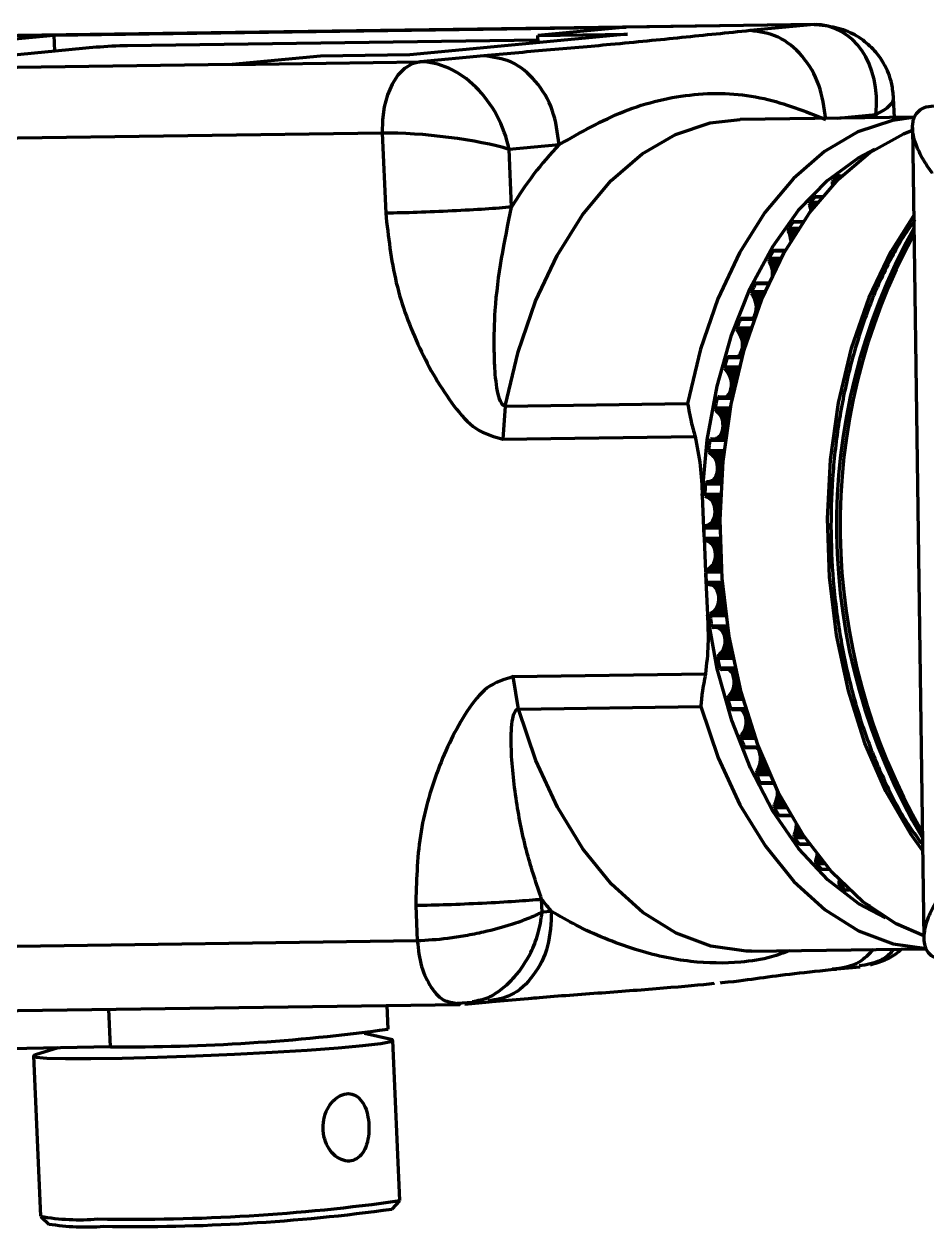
# Model space of a CAD drawing. Header units: millimetres. Extents: x -419 to 9215, y 1224 to 3301.
# Drawn here: x -192.9 to -152.7, y 2642.9 to 2696.5 of the extents above; entities that cross this region are included whole.
import ezdxf

# ---------------------------------------------------------------- set-up
doc = ezdxf.new("R2010")
doc.units = ezdxf.units.MM
doc.layers.add('Net 0.7', color=7, linetype='Continuous', lineweight=70)

msp = doc.modelspace()

# ---------------------------------------------------------------- linework, layer by layer
at = {"layer": 'Net 0.7', "color": 7, "linetype": 'Continuous', "lineweight": 70}
for p, q in [((-157.642, 2696.432), (-222.486, 2695.533)), ((-191.542, 2695.959), (-166.084, 2696.312)), ((-166.084, 2696.312), (-170.012, 2695.94)), ((-157.73, 2696.428), (-166.084, 2696.312)), ((-157.73, 2696.428), (-160.564, 2696.16)), ((-191.542, 2695.959), (-222.572, 2695.529)), ((-209.067, 2694.302), (-191.542, 2695.959)), ((-191.542, 2695.959), (-191.511, 2695.242)), ((-170.003, 2695.738), (-188.262, 2695.485)), ((-166.034, 2695.996), (-175.702, 2695.081)), ((-170.012, 2695.94), (-166.034, 2695.996)), ((-169.998, 2695.621), (-170.012, 2695.94)), ((-189.662, 2695.417), (-200.151, 2694.425)), ((-179.68, 2695.026), (-183.608, 2694.655)), ((-175.702, 2695.081), (-179.68, 2695.026)), ((-172.421, 2695.038), (-175.255, 2694.771)), ((-183.608, 2694.655), (-209.067, 2694.302)), ((-183.608, 2694.655), (-175.255, 2694.771)), ((-154.154, 2692.296), (-154.191, 2693.156)), ((-152.748, 2692.764), (-152.405, 2692.82)), ((-153.259, 2692.308), (-161.021, 2692.201)), ((-153.348, 2691.843), (-152.848, 2655.783)), ((-176.937, 2691.604), (-241.777, 2690.705)), ((-176.937, 2691.604), (-176.782, 2688.037)), ((-171.295, 2690.879), (-169.065, 2691.089)), ((-171.183, 2688.31), (-171.295, 2690.879)), ((-156.597, 2689.7), (-156.643, 2689.697)), ((-156.643, 2689.697), (-156.5, 2689.699)), ((-156.597, 2689.7), (-156.498, 2689.701)), ((-156.89, 2689.499), (-156.919, 2689.441)), ((-156.919, 2689.441), (-156.759, 2689.443)), ((-156.919, 2689.441), (-156.918, 2689.362)), ((-156.918, 2689.362), (-156.836, 2689.363)), ((-156.918, 2689.362), (-156.903, 2689.293)), ((-156.89, 2689.499), (-156.701, 2689.502)), ((-157.915, 2688.525), (-157.94, 2688.461)), ((-157.915, 2688.525), (-157.568, 2688.53)), ((-157.638, 2688.779), (-157.684, 2688.767)), ((-157.684, 2688.767), (-157.368, 2688.772)), ((-157.638, 2688.779), (-157.359, 2688.783)), ((-157.94, 2688.461), (-157.619, 2688.466)), ((-157.94, 2688.461), (-157.933, 2688.383)), ((-157.933, 2688.383), (-157.682, 2688.386)), ((-157.933, 2688.383), (-157.906, 2688.288)), ((-157.906, 2688.288), (-157.757, 2688.29)), ((-157.906, 2688.288), (-157.882, 2688.179)), ((-157.882, 2688.179), (-157.841, 2688.18)), ((-157.882, 2688.179), (-157.876, 2688.133)), ((-158.608, 2687.67), (-158.653, 2687.65)), ((-158.653, 2687.65), (-158.218, 2687.656)), ((-158.608, 2687.67), (-158.205, 2687.675)), ((-158.865, 2687.366), (-158.886, 2687.298)), ((-158.886, 2687.298), (-158.454, 2687.304)), ((-158.886, 2687.298), (-158.874, 2687.221)), ((-158.874, 2687.221), (-158.504, 2687.226)), ((-158.874, 2687.221), (-158.84, 2687.132)), ((-158.865, 2687.366), (-158.409, 2687.372)), ((-158.84, 2687.132), (-158.561, 2687.136)), ((-158.84, 2687.132), (-158.81, 2687.028)), ((-158.81, 2687.028), (-158.627, 2687.03)), ((-158.81, 2687.028), (-158.786, 2686.919)), ((-158.786, 2686.919), (-158.695, 2686.921)), ((-158.786, 2686.919), (-158.769, 2686.804)), ((-159.495, 2686.386), (-159.538, 2686.358)), ((-159.495, 2686.386), (-159.003, 2686.393)), ((-158.769, 2686.804), (-158.765, 2686.804)), ((-158.769, 2686.804), (-158.769, 2686.797)), ((-159.73, 2686.036), (-159.746, 2685.964)), ((-159.746, 2685.964), (-159.233, 2685.972)), ((-159.746, 2685.964), (-159.729, 2685.89)), ((-159.73, 2686.036), (-159.195, 2686.044)), ((-159.729, 2685.89), (-159.272, 2685.897)), ((-159.729, 2685.89), (-159.689, 2685.808)), ((-159.538, 2686.358), (-159.019, 2686.365)), ((-159.689, 2685.808), (-159.315, 2685.813)), ((-159.689, 2685.808), (-159.652, 2685.71)), ((-159.652, 2685.71), (-159.366, 2685.714)), ((-159.652, 2685.71), (-159.621, 2685.607)), ((-159.621, 2685.607), (-159.419, 2685.609)), ((-159.621, 2685.607), (-159.596, 2685.494)), ((-159.588, 2685.348), (-159.598, 2685.242)), ((-159.596, 2685.494), (-159.475, 2685.496)), ((-159.596, 2685.494), (-159.588, 2685.348)), ((-159.588, 2685.348), (-159.547, 2685.348)), ((-160.288, 2684.945), (-160.329, 2684.909)), ((-160.329, 2684.909), (-159.748, 2684.917)), ((-160.288, 2684.945), (-159.732, 2684.953)), ((-160.497, 2684.553), (-160.509, 2684.479)), ((-160.509, 2684.479), (-159.936, 2684.487)), ((-160.509, 2684.479), (-160.487, 2684.408)), ((-160.497, 2684.553), (-159.904, 2684.561)), ((-160.487, 2684.408), (-159.966, 2684.415)), ((-160.487, 2684.408), (-160.442, 2684.333)), ((-160.442, 2684.333), (-159.998, 2684.339)), ((-160.442, 2684.333), (-160.398, 2684.243)), ((-160.398, 2684.243), (-160.036, 2684.248)), ((-160.398, 2684.243), (-160.361, 2684.145)), ((-160.361, 2684.145), (-160.076, 2684.149)), ((-160.361, 2684.145), (-160.328, 2684.038)), ((-160.313, 2683.752), (-160.335, 2683.617)), ((-160.328, 2684.038), (-160.119, 2684.041)), ((-160.328, 2684.038), (-160.31, 2683.894)), ((-160.31, 2683.894), (-160.313, 2683.752)), ((-160.313, 2683.752), (-160.231, 2683.753)), ((-160.31, 2683.894), (-160.176, 2683.896)), ((-160.977, 2683.364), (-161.015, 2683.32)), ((-161.015, 2683.32), (-160.388, 2683.329)), ((-160.977, 2683.364), (-160.373, 2683.372)), ((-160.43, 2683.391), (-160.447, 2683.371)), ((-160.375, 2683.495), (-160.43, 2683.391)), ((-160.43, 2683.391), (-160.366, 2683.392)), ((-160.335, 2683.617), (-160.375, 2683.495)), ((-160.375, 2683.495), (-160.328, 2683.496)), ((-160.335, 2683.617), (-160.282, 2683.618)), ((-161.158, 2682.935), (-161.164, 2682.859)), ((-161.164, 2682.859), (-160.548, 2682.867)), ((-161.164, 2682.859), (-161.138, 2682.793)), ((-161.158, 2682.935), (-160.522, 2682.944)), ((-161.138, 2682.793), (-160.57, 2682.801)), ((-161.138, 2682.793), (-161.088, 2682.727)), ((-161.088, 2682.727), (-160.593, 2682.733)), ((-161.088, 2682.727), (-161.039, 2682.645)), ((-161.039, 2682.645), (-160.62, 2682.65)), ((-161.039, 2682.645), (-160.995, 2682.555)), ((-160.995, 2682.555), (-160.649, 2682.559)), ((-160.995, 2682.555), (-160.956, 2682.454)), ((-160.956, 2682.454), (-160.681, 2682.458)), ((-160.956, 2682.454), (-160.928, 2682.313)), ((-160.921, 2682.172), (-160.934, 2682.034)), ((-160.928, 2682.313), (-160.725, 2682.316)), ((-160.928, 2682.313), (-160.921, 2682.172)), ((-160.921, 2682.172), (-160.768, 2682.174)), ((-161.553, 2681.662), (-161.588, 2681.612)), ((-161.588, 2681.612), (-160.928, 2681.622)), ((-161.553, 2681.662), (-160.914, 2681.671)), ((-161.075, 2681.698), (-161.107, 2681.669)), ((-161.012, 2681.791), (-161.075, 2681.698)), ((-161.075, 2681.698), (-160.906, 2681.7)), ((-160.965, 2681.905), (-161.012, 2681.791)), ((-161.012, 2681.791), (-160.88, 2681.793)), ((-160.934, 2682.034), (-160.965, 2681.905)), ((-160.965, 2681.905), (-160.847, 2681.906)), ((-160.934, 2682.034), (-160.81, 2682.035)), ((-161.704, 2681.202), (-161.705, 2681.125)), ((-161.705, 2681.125), (-161.057, 2681.134)), ((-161.705, 2681.125), (-161.674, 2681.065)), ((-161.704, 2681.202), (-161.037, 2681.212)), ((-161.674, 2681.065), (-161.072, 2681.073)), ((-161.674, 2681.065), (-161.62, 2681.008)), ((-161.62, 2681.008), (-161.087, 2681.015)), ((-161.62, 2681.008), (-161.566, 2680.935)), ((-161.566, 2680.935), (-161.105, 2680.942)), ((-161.566, 2680.935), (-161.516, 2680.854)), ((-161.516, 2680.854), (-161.125, 2680.859)), ((-161.516, 2680.854), (-161.47, 2680.761)), ((-161.47, 2680.761), (-161.148, 2680.766)), ((-161.47, 2680.761), (-161.433, 2680.626)), ((-161.433, 2680.626), (-161.18, 2680.63)), ((-161.433, 2680.626), (-161.417, 2680.486)), ((-161.537, 2679.986), (-161.607, 2679.905)), ((-161.482, 2680.091), (-161.537, 2679.986)), ((-161.537, 2679.986), (-161.321, 2679.989)), ((-161.442, 2680.213), (-161.482, 2680.091)), ((-161.482, 2680.091), (-161.299, 2680.093)), ((-161.42, 2680.347), (-161.442, 2680.213)), ((-161.442, 2680.213), (-161.273, 2680.215)), ((-161.417, 2680.486), (-161.42, 2680.347)), ((-161.42, 2680.347), (-161.243, 2680.349)), ((-161.417, 2680.486), (-161.212, 2680.489)), ((-171.466, 2679.458), (-171.569, 2677.985)), ((-171.466, 2679.458), (-163.351, 2679.571)), ((-162.01, 2679.863), (-162.041, 2679.806)), ((-162.041, 2679.806), (-161.356, 2679.816)), ((-162.01, 2679.863), (-161.345, 2679.872)), ((-161.962, 2679.87), (-162.01, 2679.863)), ((-161.962, 2679.87), (-161.343, 2679.879)), ((-161.607, 2679.905), (-161.654, 2679.875)), ((-161.607, 2679.905), (-161.337, 2679.909)), ((-162.128, 2679.377), (-161.438, 2679.387)), ((-162.128, 2679.377), (-162.124, 2679.3)), ((-162.124, 2679.3), (-161.452, 2679.31)), ((-162.124, 2679.3), (-162.089, 2679.245)), ((-162.089, 2679.245), (-161.462, 2679.254)), ((-162.089, 2679.245), (-162.032, 2679.199)), ((-162.032, 2679.199), (-161.471, 2679.207)), ((-162.032, 2679.199), (-161.973, 2679.137)), ((-161.973, 2679.137), (-161.482, 2679.144)), ((-161.973, 2679.137), (-161.918, 2679.065)), ((-161.918, 2679.065), (-161.495, 2679.071)), ((-161.918, 2679.065), (-161.866, 2678.981)), ((-161.866, 2678.981), (-161.509, 2678.986)), ((-161.866, 2678.981), (-161.82, 2678.854)), ((-161.801, 2678.44), (-161.832, 2678.311)), ((-161.82, 2678.854), (-161.53, 2678.858)), ((-161.82, 2678.854), (-161.794, 2678.717)), ((-161.788, 2678.578), (-161.801, 2678.44)), ((-161.801, 2678.44), (-161.595, 2678.443)), ((-161.794, 2678.717), (-161.552, 2678.721)), ((-161.794, 2678.717), (-161.788, 2678.578)), ((-161.788, 2678.578), (-161.574, 2678.581)), ((-171.569, 2677.985), (-163.018, 2678.104)), ((-162.34, 2677.987), (-162.368, 2677.925)), ((-162.368, 2677.925), (-161.666, 2677.935)), ((-162.294, 2678.003), (-162.34, 2677.987)), ((-162.34, 2677.987), (-161.658, 2677.996)), ((-162.294, 2678.003), (-161.656, 2678.012)), ((-162.092, 2678.008), (-162.103, 2678.006)), ((-162.022, 2678.035), (-162.092, 2678.008)), ((-162.092, 2678.008), (-161.655, 2678.014)), ((-161.944, 2678.104), (-162.022, 2678.035)), ((-162.022, 2678.035), (-161.652, 2678.04)), ((-161.88, 2678.197), (-161.944, 2678.104)), ((-161.944, 2678.104), (-161.643, 2678.108)), ((-161.832, 2678.311), (-161.88, 2678.197)), ((-161.88, 2678.197), (-161.63, 2678.201)), ((-161.832, 2678.311), (-161.614, 2678.314)), ((-162.425, 2677.482), (-161.72, 2677.491)), ((-162.425, 2677.482), (-162.415, 2677.406)), ((-162.415, 2677.406), (-161.729, 2677.416)), ((-162.415, 2677.406), (-162.377, 2677.358)), ((-162.377, 2677.358), (-161.734, 2677.367)), ((-162.377, 2677.358), (-162.317, 2677.322)), ((-162.317, 2677.322), (-161.738, 2677.33)), ((-162.317, 2677.322), (-162.254, 2677.271)), ((-162.254, 2677.271), (-161.744, 2677.279)), ((-162.254, 2677.271), (-162.195, 2677.21)), ((-162.195, 2677.21), (-161.75, 2677.216)), ((-162.195, 2677.21), (-162.138, 2677.136)), ((-162.138, 2677.136), (-161.758, 2677.141)), ((-162.138, 2677.136), (-162.084, 2677.018)), ((-162.084, 2677.018), (-161.77, 2677.022)), ((-162.084, 2677.018), (-162.049, 2676.887)), ((-162.049, 2676.887), (-161.783, 2676.891)), ((-162.049, 2676.887), (-162.033, 2676.749)), ((-162.033, 2676.749), (-162.037, 2676.61)), ((-162.033, 2676.749), (-161.795, 2676.752)), ((-162.156, 2676.248), (-162.229, 2676.165)), ((-162.099, 2676.354), (-162.156, 2676.248)), ((-162.156, 2676.248), (-161.835, 2676.253)), ((-162.059, 2676.476), (-162.099, 2676.354)), ((-162.099, 2676.354), (-161.828, 2676.357)), ((-162.037, 2676.61), (-162.059, 2676.476)), ((-162.059, 2676.476), (-161.818, 2676.479)), ((-162.037, 2676.61), (-161.807, 2676.613)), ((-162.541, 2676.059), (-162.564, 2675.992)), ((-162.564, 2675.992), (-161.852, 2676.002)), ((-162.496, 2676.084), (-162.541, 2676.059)), ((-162.541, 2676.059), (-161.848, 2676.069)), ((-162.496, 2676.084), (-161.846, 2676.093)), ((-162.433, 2676.085), (-162.496, 2676.084)), ((-162.364, 2676.1), (-162.433, 2676.085)), ((-162.433, 2676.085), (-161.846, 2676.094)), ((-162.296, 2676.126), (-162.364, 2676.1)), ((-162.364, 2676.1), (-161.845, 2676.107)), ((-162.229, 2676.165), (-162.296, 2676.126)), ((-162.296, 2676.126), (-161.844, 2676.132)), ((-162.229, 2676.165), (-161.841, 2676.171)), ((-162.703, 2675.473), (-162.625, 2673.659)), ((-162.591, 2675.54), (-161.877, 2675.55)), ((-162.591, 2675.54), (-162.576, 2675.467)), ((-162.576, 2675.467), (-161.881, 2675.477)), ((-162.576, 2675.467), (-162.535, 2675.426)), ((-162.535, 2675.426), (-161.883, 2675.435)), ((-162.535, 2675.426), (-162.473, 2675.402)), ((-162.473, 2675.402), (-161.884, 2675.41)), ((-162.473, 2675.402), (-162.407, 2675.363)), ((-162.407, 2675.363), (-161.886, 2675.37)), ((-162.407, 2675.363), (-162.344, 2675.312)), ((-162.344, 2675.312), (-161.888, 2675.319)), ((-162.344, 2675.312), (-162.283, 2675.249)), ((-162.283, 2675.249), (-161.89, 2675.255)), ((-162.283, 2675.249), (-162.221, 2675.142)), ((-162.221, 2675.142), (-161.894, 2675.146)), ((-162.221, 2675.142), (-162.177, 2675.018)), ((-162.159, 2674.607), (-162.191, 2674.478)), ((-162.177, 2675.018), (-161.898, 2675.022)), ((-162.177, 2675.018), (-162.153, 2674.884)), ((-162.146, 2674.744), (-162.159, 2674.607)), ((-162.159, 2674.607), (-161.908, 2674.61)), ((-162.153, 2674.884), (-161.902, 2674.887)), ((-162.153, 2674.884), (-162.146, 2674.744)), ((-162.146, 2674.744), (-161.905, 2674.748)), ((-162.61, 2674.103), (-162.628, 2674.032)), ((-162.566, 2674.136), (-162.61, 2674.103)), ((-162.61, 2674.103), (-161.912, 2674.113)), ((-162.504, 2674.149), (-162.566, 2674.136)), ((-162.566, 2674.136), (-161.912, 2674.145)), ((-162.436, 2674.176), (-162.504, 2674.149)), ((-162.504, 2674.149), (-161.912, 2674.157)), ((-162.371, 2674.215), (-162.436, 2674.176)), ((-162.436, 2674.176), (-161.912, 2674.183)), ((-162.307, 2674.266), (-162.371, 2674.215)), ((-162.371, 2674.215), (-161.912, 2674.221)), ((-162.24, 2674.362), (-162.307, 2674.266)), ((-162.307, 2674.266), (-161.912, 2674.272)), ((-162.191, 2674.478), (-162.24, 2674.362)), ((-162.24, 2674.362), (-161.911, 2674.367)), ((-162.191, 2674.478), (-161.91, 2674.482)), ((-162.628, 2674.032), (-161.912, 2674.042)), ((-162.623, 2673.578), (-161.908, 2673.588)), ((-162.623, 2673.578), (-162.604, 2673.507)), ((-162.621, 2673.568), (-162.556, 2672.08)), ((-162.604, 2673.507), (-161.906, 2673.517)), ((-162.604, 2673.507), (-162.56, 2673.474)), ((-162.56, 2673.474), (-161.906, 2673.483)), ((-162.56, 2673.474), (-162.497, 2673.461)), ((-162.497, 2673.461), (-161.905, 2673.469)), ((-162.497, 2673.461), (-162.429, 2673.435)), ((-162.429, 2673.435), (-161.905, 2673.442)), ((-162.429, 2673.435), (-162.364, 2673.396)), ((-162.364, 2673.396), (-161.904, 2673.403)), ((-162.364, 2673.396), (-162.298, 2673.345)), ((-162.298, 2673.345), (-161.903, 2673.35)), ((-162.298, 2673.345), (-162.23, 2673.249)), ((-162.23, 2673.249), (-161.9, 2673.253)), ((-162.23, 2673.249), (-162.178, 2673.134)), ((-162.178, 2673.134), (-161.897, 2673.138)), ((-162.178, 2673.134), (-162.144, 2673.005)), ((-162.144, 2673.005), (-161.892, 2673.008)), ((-162.144, 2673.005), (-162.129, 2672.867)), ((-162.196, 2672.47), (-162.255, 2672.362)), ((-162.155, 2672.594), (-162.196, 2672.47)), ((-162.196, 2672.47), (-161.868, 2672.474)), ((-162.132, 2672.728), (-162.155, 2672.594)), ((-162.155, 2672.594), (-161.874, 2672.598)), ((-162.129, 2672.867), (-162.132, 2672.728)), ((-162.132, 2672.728), (-161.881, 2672.732)), ((-162.129, 2672.867), (-161.887, 2672.871)), ((-162.545, 2672.143), (-162.558, 2672.07)), ((-162.558, 2672.07), (-161.844, 2672.08)), ((-162.552, 2671.988), (-162.473, 2670.175)), ((-162.504, 2672.184), (-162.545, 2672.143)), ((-162.545, 2672.143), (-161.849, 2672.153)), ((-162.443, 2672.209), (-162.504, 2672.184)), ((-162.504, 2672.184), (-161.851, 2672.193)), ((-162.378, 2672.248), (-162.443, 2672.209)), ((-162.443, 2672.209), (-161.853, 2672.217)), ((-162.316, 2672.299), (-162.378, 2672.248)), ((-162.378, 2672.248), (-161.855, 2672.255)), ((-162.255, 2672.362), (-162.316, 2672.299)), ((-162.316, 2672.299), (-161.858, 2672.305)), ((-162.255, 2672.362), (-161.862, 2672.367)), ((-162.523, 2671.618), (-161.81, 2671.628)), ((-162.523, 2671.618), (-162.499, 2671.551)), ((-162.499, 2671.551), (-161.805, 2671.561)), ((-162.499, 2671.551), (-162.453, 2671.527)), ((-162.453, 2671.527), (-161.802, 2671.536)), ((-162.453, 2671.527), (-162.39, 2671.525)), ((-162.39, 2671.525), (-161.802, 2671.534)), ((-162.39, 2671.525), (-162.321, 2671.511)), ((-162.321, 2671.511), (-161.801, 2671.519)), ((-162.321, 2671.511), (-162.253, 2671.485)), ((-162.253, 2671.485), (-161.799, 2671.492)), ((-162.253, 2671.485), (-162.184, 2671.446)), ((-162.184, 2671.446), (-161.795, 2671.451)), ((-162.184, 2671.446), (-162.11, 2671.363)), ((-162.11, 2671.363), (-161.788, 2671.368)), ((-162.11, 2671.363), (-162.051, 2671.258)), ((-162.051, 2671.258), (-161.778, 2671.262)), ((-162.051, 2671.258), (-162.009, 2671.136)), ((-162.009, 2671.136), (-161.766, 2671.14)), ((-162.009, 2671.136), (-161.984, 2671.002)), ((-161.978, 2670.863), (-161.991, 2670.725)), ((-161.984, 2671.002), (-161.752, 2671.006)), ((-161.984, 2671.002), (-161.978, 2670.863)), ((-161.978, 2670.863), (-161.738, 2670.866)), ((-162.189, 2670.34), (-162.251, 2670.289)), ((-162.131, 2670.402), (-162.189, 2670.34)), ((-162.189, 2670.34), (-161.676, 2670.347)), ((-162.075, 2670.476), (-162.131, 2670.402)), ((-162.131, 2670.402), (-161.684, 2670.408)), ((-162.023, 2670.594), (-162.075, 2670.476)), ((-162.075, 2670.476), (-161.693, 2670.481)), ((-161.991, 2670.725), (-162.023, 2670.594)), ((-162.023, 2670.594), (-161.707, 2670.599)), ((-161.991, 2670.725), (-161.722, 2670.729)), ((-162.347, 2670.205), (-162.355, 2670.129)), ((-162.355, 2670.129), (-161.649, 2670.139)), ((-162.31, 2670.253), (-162.347, 2670.205)), ((-162.347, 2670.205), (-161.659, 2670.214)), ((-162.251, 2670.289), (-162.31, 2670.253)), ((-162.31, 2670.253), (-161.666, 2670.262)), ((-162.251, 2670.289), (-161.67, 2670.297)), ((-162.29, 2669.686), (-161.587, 2669.696)), ((-162.29, 2669.686), (-162.262, 2669.624)), ((-162.262, 2669.624), (-161.577, 2669.634)), ((-162.262, 2669.624), (-162.215, 2669.608)), ((-162.215, 2669.608), (-161.575, 2669.617)), ((-162.046, 2669.61), (-162.013, 2669.604)), ((-162.013, 2669.604), (-161.574, 2669.61)), ((-162.013, 2669.604), (-161.943, 2669.577)), ((-161.943, 2669.577), (-161.569, 2669.583)), ((-161.943, 2669.577), (-161.863, 2669.509)), ((-161.863, 2669.509), (-161.559, 2669.513)), ((-161.863, 2669.509), (-161.797, 2669.415)), ((-161.797, 2669.415), (-161.544, 2669.419)), ((-161.797, 2669.415), (-161.747, 2669.301)), ((-161.747, 2669.301), (-161.525, 2669.305)), ((-161.747, 2669.301), (-161.714, 2669.173)), ((-161.725, 2668.759), (-161.769, 2668.632)), ((-161.702, 2668.896), (-161.725, 2668.759)), ((-161.725, 2668.759), (-161.431, 2668.763)), ((-161.714, 2669.173), (-161.504, 2669.176)), ((-161.714, 2669.173), (-161.698, 2669.035)), ((-161.698, 2669.035), (-161.702, 2668.896)), ((-161.702, 2668.896), (-161.456, 2668.899)), ((-161.698, 2669.035), (-161.48, 2669.038)), ((-162.02, 2668.312), (-162.023, 2668.235)), ((-162.023, 2668.235), (-161.331, 2668.245)), ((-161.986, 2668.367), (-162.02, 2668.312)), ((-162.02, 2668.312), (-161.346, 2668.321)), ((-161.93, 2668.413), (-161.986, 2668.367)), ((-161.986, 2668.367), (-161.357, 2668.375)), ((-161.872, 2668.476), (-161.93, 2668.413)), ((-161.93, 2668.413), (-161.366, 2668.421)), ((-161.819, 2668.548), (-161.872, 2668.476)), ((-161.872, 2668.476), (-161.378, 2668.482)), ((-161.769, 2668.632), (-161.819, 2668.548)), ((-161.819, 2668.548), (-161.392, 2668.554)), ((-161.769, 2668.632), (-161.408, 2668.637)), ((-161.928, 2667.806), (-161.24, 2667.815)), ((-161.928, 2667.806), (-161.896, 2667.75)), ((-161.896, 2667.75), (-161.228, 2667.759)), ((-161.896, 2667.75), (-161.848, 2667.742)), ((-161.848, 2667.742), (-161.226, 2667.751)), ((-161.551, 2667.746), (-161.492, 2667.709)), ((-161.492, 2667.709), (-161.217, 2667.713)), ((-161.492, 2667.709), (-161.421, 2667.628)), ((-171.11, 2667.42), (-162.559, 2667.539)), ((-170.88, 2665.979), (-171.11, 2667.42)), ((-161.421, 2667.628), (-161.199, 2667.631)), ((-161.421, 2667.628), (-161.363, 2667.524)), ((-161.363, 2667.524), (-161.175, 2667.526)), ((-161.363, 2667.524), (-161.321, 2667.402)), ((-161.321, 2667.402), (-161.146, 2667.404)), ((-161.321, 2667.402), (-161.297, 2667.268)), ((-161.291, 2667.128), (-161.305, 2666.988)), ((-161.297, 2667.268), (-161.114, 2667.27)), ((-161.297, 2667.268), (-161.291, 2667.128)), ((-161.291, 2667.128), (-161.08, 2667.131)), ((-161.484, 2666.606), (-161.537, 2666.549)), ((-161.431, 2666.679), (-161.484, 2666.606)), ((-161.484, 2666.606), (-160.947, 2666.613)), ((-161.383, 2666.76), (-161.431, 2666.679)), ((-161.431, 2666.679), (-160.966, 2666.685)), ((-161.339, 2666.853), (-161.383, 2666.76)), ((-161.383, 2666.76), (-160.987, 2666.766)), ((-161.305, 2666.988), (-161.339, 2666.853)), ((-161.339, 2666.853), (-161.011, 2666.858)), ((-161.305, 2666.988), (-161.046, 2666.992)), ((-170.88, 2665.979), (-162.765, 2666.091)), ((-161.537, 2666.549), (-161.567, 2666.488)), ((-161.567, 2666.488), (-160.915, 2666.497)), ((-161.567, 2666.488), (-161.565, 2666.411)), ((-161.565, 2666.411), (-160.894, 2666.42)), ((-161.537, 2666.549), (-160.932, 2666.557)), ((-161.441, 2666.002), (-160.777, 2666.011)), ((-161.441, 2666.002), (-161.405, 2665.952)), ((-161.405, 2665.952), (-160.762, 2665.961)), ((-160.971, 2665.958), (-160.926, 2665.918)), ((-160.926, 2665.918), (-160.75, 2665.92)), ((-160.926, 2665.918), (-160.862, 2665.825)), ((-160.862, 2665.825), (-160.722, 2665.827)), ((-160.862, 2665.825), (-160.812, 2665.711)), ((-160.812, 2665.711), (-160.687, 2665.713)), ((-160.812, 2665.711), (-160.778, 2665.583)), ((-160.778, 2665.583), (-160.647, 2665.584)), ((-160.778, 2665.583), (-160.763, 2665.445)), ((-160.83, 2665.061), (-160.872, 2664.971)), ((-160.872, 2664.971), (-160.447, 2664.977)), ((-160.792, 2665.162), (-160.83, 2665.061)), ((-160.83, 2665.061), (-160.477, 2665.066)), ((-160.767, 2665.303), (-160.792, 2665.162)), ((-160.792, 2665.162), (-160.511, 2665.166)), ((-160.763, 2665.445), (-160.767, 2665.303)), ((-160.767, 2665.303), (-160.557, 2665.306)), ((-160.763, 2665.445), (-160.603, 2665.447)), ((-160.968, 2664.823), (-160.994, 2664.757)), ((-160.994, 2664.757), (-160.373, 2664.765)), ((-160.994, 2664.757), (-160.986, 2664.68)), ((-160.986, 2664.68), (-160.346, 2664.689)), ((-160.92, 2664.889), (-160.968, 2664.823)), ((-160.968, 2664.823), (-160.396, 2664.831)), ((-160.872, 2664.971), (-160.92, 2664.889)), ((-160.92, 2664.889), (-160.419, 2664.896)), ((-160.836, 2664.296), (-160.204, 2664.304)), ((-160.836, 2664.296), (-160.797, 2664.253)), ((-160.797, 2664.253), (-160.187, 2664.261)), ((-160.278, 2664.26), (-160.249, 2664.227)), ((-160.249, 2664.227), (-160.175, 2664.228)), ((-160.249, 2664.227), (-160.192, 2664.123)), ((-160.192, 2664.123), (-160.135, 2664.124)), ((-160.192, 2664.123), (-160.15, 2664.001)), ((-160.15, 2664.001), (-160.087, 2664.002)), ((-160.15, 2664.001), (-160.125, 2663.867)), ((-160.201, 2663.375), (-160.243, 2663.285)), ((-160.166, 2663.473), (-160.201, 2663.375)), ((-160.201, 2663.375), (-159.831, 2663.381)), ((-160.135, 2663.58), (-160.166, 2663.473)), ((-160.166, 2663.473), (-159.872, 2663.477)), ((-160.12, 2663.725), (-160.135, 2663.58)), ((-160.135, 2663.58), (-159.917, 2663.583)), ((-160.125, 2663.867), (-160.033, 2663.868)), ((-160.125, 2663.867), (-160.12, 2663.725)), ((-160.12, 2663.725), (-159.976, 2663.727)), ((-160.287, 2663.21), (-160.308, 2663.139)), ((-160.308, 2663.139), (-159.729, 2663.147)), ((-160.308, 2663.139), (-160.295, 2663.065)), ((-160.295, 2663.065), (-159.695, 2663.073)), ((-160.243, 2663.285), (-160.287, 2663.21)), ((-160.287, 2663.21), (-159.759, 2663.217)), ((-160.243, 2663.285), (-159.792, 2663.291)), ((-160.12, 2662.71), (-159.532, 2662.718)), ((-160.12, 2662.71), (-160.078, 2662.674)), ((-160.078, 2662.674), (-159.515, 2662.682)), ((-159.386, 2662.417), (-159.386, 2662.414)), ((-159.386, 2662.414), (-159.385, 2662.414)), ((-159.386, 2662.414), (-159.371, 2662.274)), ((-159.463, 2661.813), (-159.501, 2661.73)), ((-159.428, 2661.911), (-159.463, 2661.813)), ((-159.463, 2661.813), (-159.079, 2661.818)), ((-159.399, 2662.015), (-159.428, 2661.911)), ((-159.428, 2661.911), (-159.13, 2661.915)), ((-159.376, 2662.127), (-159.399, 2662.015)), ((-159.399, 2662.015), (-159.184, 2662.018)), ((-159.371, 2662.274), (-159.376, 2662.127)), ((-159.376, 2662.127), (-159.242, 2662.129)), ((-159.371, 2662.274), (-159.316, 2662.274)), ((-159.501, 2661.73), (-159.517, 2661.656)), ((-159.517, 2661.656), (-158.995, 2661.663)), ((-159.517, 2661.656), (-159.499, 2661.584)), ((-159.501, 2661.73), (-159.035, 2661.737)), ((-159.499, 2661.584), (-158.956, 2661.592)), ((-159.302, 2661.263), (-158.773, 2661.27)), ((-159.302, 2661.263), (-159.258, 2661.235)), ((-159.258, 2661.235), (-158.757, 2661.242)), ((-158.539, 2660.705), (-158.561, 2660.596)), ((-158.524, 2660.821), (-158.539, 2660.705)), ((-158.539, 2660.705), (-158.431, 2660.706)), ((-158.525, 2660.857), (-158.524, 2660.821)), ((-158.524, 2660.821), (-158.503, 2660.821)), ((-158.621, 2660.403), (-158.632, 2660.326)), ((-158.632, 2660.326), (-158.187, 2660.332)), ((-158.632, 2660.326), (-158.61, 2660.258)), ((-158.589, 2660.492), (-158.621, 2660.403)), ((-158.621, 2660.403), (-158.238, 2660.408)), ((-158.61, 2660.258), (-158.142, 2660.264)), ((-158.561, 2660.596), (-158.589, 2660.492)), ((-158.589, 2660.492), (-158.296, 2660.496)), ((-158.561, 2660.596), (-158.363, 2660.599)), ((-158.392, 2659.975), (-157.945, 2659.981)), ((-158.392, 2659.975), (-158.346, 2659.955)), ((-158.346, 2659.955), (-157.931, 2659.961)), ((-157.659, 2659.244), (-157.664, 2659.166)), ((-157.664, 2659.166), (-157.326, 2659.17)), ((-157.664, 2659.166), (-157.637, 2659.102)), ((-157.633, 2659.339), (-157.659, 2659.244)), ((-157.659, 2659.244), (-157.389, 2659.248)), ((-157.637, 2659.102), (-157.274, 2659.107)), ((-157.612, 2659.448), (-157.633, 2659.339)), ((-157.633, 2659.339), (-157.464, 2659.341)), ((-157.603, 2659.518), (-157.612, 2659.448)), ((-157.612, 2659.448), (-157.549, 2659.449)), ((-157.402, 2658.861), (-157.068, 2658.865)), ((-157.402, 2658.861), (-157.355, 2658.849)), ((-157.355, 2658.849), (-157.058, 2658.854)), ((-156.607, 2658.362), (-156.625, 2658.269)), ((-156.625, 2658.269), (-156.517, 2658.27)), ((-156.625, 2658.269), (-156.625, 2658.19)), ((-156.625, 2658.19), (-156.44, 2658.192)), ((-156.625, 2658.19), (-156.594, 2658.131)), ((-156.594, 2658.131), (-156.381, 2658.134)), ((-169.82, 2656.936), (-169.845, 2657.508)), ((-156.344, 2657.935), (-156.174, 2657.937)), ((-156.344, 2657.935), (-156.297, 2657.932)), ((-156.297, 2657.932), (-156.171, 2657.934)), ((-175.444, 2657.235), (-175.376, 2655.665)), ((-169.406, 2656.975), (-169.82, 2656.936)), ((-175.376, 2655.665), (-224.489, 2654.984)), ((-160.508, 2655.204), (-152.746, 2655.312)), ((-156.723, 2654.414), (-155.675, 2654.513)), ((-219.677, 2652.197), (-173.482, 2652.837)), ((-176.676, 2651.737), (-176.722, 2652.793)), ((-173.825, 2652.876), (-172.72, 2652.952)), ((-173.817, 2652.93), (-173.433, 2652.842)), ((-173.26, 2652.85), (-172.182, 2652.952)), ((-172.217, 2652.949), (-170.269, 2653.114)), ((-189.027, 2650.954), (-189.099, 2652.621)), ((-176.545, 2651.281), (-177.724, 2651.539)), ((-176.149, 2644.108), (-176.459, 2651.24)), ((-189.027, 2650.954), (-237.075, 2649.997)), ((-192.444, 2650.545), (-192.134, 2643.414)), ((-191.354, 2650.908), (-192.361, 2650.594)), ((-176.489, 2643.732), (-176.154, 2644.096)), ((-192.127, 2643.402), (-191.763, 2643.068))]:
    msp.add_line(p, q, dxfattribs=at)
at = {"layer": 'Net 0.7', "color": 8, "linetype": 'Continuous', "lineweight": 70}
for p, q in [((-157.73, 2696.428), (-157.642, 2696.432)), ((-156.674, 2692.261), (-154.979, 2692.421)), ((-154.979, 2692.421), (-154.973, 2692.285))]:
    msp.add_line(p, q, dxfattribs=at)
at = {"layer": 'Net 0.7', "color": 7, "linetype": 'Continuous', "lineweight": 70, "flags": 128}
for points in [[(-157.642, 2696.432), (-157.374, 2696.403), (-157.333, 2696.393)], [(-175.255, 2694.771), (-175.606, 2694.68), (-175.939, 2694.477), (-176.24, 2694.171), (-176.498, 2693.772), (-176.704, 2693.297), (-176.849, 2692.763), (-176.928, 2692.192), (-176.937, 2691.604)], [(-152.85, 2655.892), (-154.082, 2656.422), (-155.561, 2657.404), (-156.943, 2658.723), (-158.199, 2660.35), (-159.305, 2662.253), (-160.237, 2664.393), (-160.977, 2666.727), (-161.509, 2669.205), (-161.822, 2671.779), (-161.911, 2674.395), (-161.772, 2676.999), (-161.41, 2679.539), (-160.831, 2681.962), (-160.047, 2684.219), (-159.075, 2686.264), (-157.934, 2688.055), (-156.647, 2689.555), (-155.242, 2690.734), (-153.745, 2691.568), (-153.346, 2691.725)], [(-152.902, 2659.68), (-153.426, 2660.416), (-154.532, 2662.319), (-155.464, 2664.46), (-156.203, 2666.793), (-156.735, 2669.272), (-157.049, 2671.845), (-157.137, 2674.461), (-156.999, 2677.065), (-156.636, 2679.605), (-156.058, 2682.028), (-155.274, 2684.286), (-154.302, 2686.33), (-153.294, 2687.938)], [(-189.893, 2650.429), (-188.508, 2650.449), (-186.932, 2650.489), (-185.241, 2650.549), (-183.513, 2650.625), (-181.829, 2650.713), (-180.267, 2650.809), (-178.901, 2650.91), (-177.794, 2651.009), (-176.999, 2651.103), (-176.552, 2651.188), (-176.475, 2651.258), (-176.545, 2651.281)], [(-192.361, 2650.594), (-192.436, 2650.56), (-192.326, 2650.498), (-191.848, 2650.454), (-191.024, 2650.43), (-189.893, 2650.429)]]:
    msp.add_lwpolyline(points, dxfattribs=at)
at = {"layer": 'Net 0.7', "color": 8, "linetype": 'Continuous', "lineweight": 70, "flags": 128}
for points in [[(-153.32, 2692.295), (-154.237, 2692.163), (-155.779, 2691.651), (-157.259, 2690.786), (-158.647, 2689.584), (-159.917, 2688.07), (-161.043, 2686.274), (-162.003, 2684.231), (-162.777, 2681.982), (-163.351, 2679.571)], [(-171.466, 2679.458), (-170.892, 2681.869), (-170.118, 2684.119), (-169.158, 2686.162), (-168.032, 2687.958), (-166.762, 2689.472), (-165.374, 2690.673), (-163.894, 2691.539), (-162.352, 2692.051), (-161.021, 2692.201)], [(-162.703, 2675.473), (-162.476, 2677.951), (-162.038, 2680.345), (-161.399, 2682.609), (-160.57, 2684.695), (-159.569, 2686.563), (-158.415, 2688.174), (-157.133, 2689.496), (-155.748, 2690.502), (-155.022, 2690.882)], [(-154.548, 2656.689), (-155.735, 2657.316), (-157.121, 2658.385), (-158.404, 2659.766), (-159.559, 2661.43), (-160.562, 2663.343), (-161.392, 2665.468), (-162.034, 2667.76), (-162.473, 2670.175)], [(-162.765, 2666.091), (-161.988, 2663.808), (-161.025, 2661.723), (-159.896, 2659.877), (-158.624, 2658.308), (-157.233, 2657.045), (-155.752, 2656.115), (-154.209, 2655.535), (-152.735, 2655.321)], [(-160.508, 2655.204), (-160.751, 2655.205), (-162.324, 2655.423), (-163.867, 2656.002), (-165.348, 2656.933), (-166.739, 2658.195), (-168.011, 2659.765), (-169.14, 2661.61), (-170.102, 2663.695), (-170.88, 2665.979)]]:
    msp.add_lwpolyline(points, dxfattribs=at)
at = {"layer": 'Net 0.7', "color": 7, "linetype": 'Continuous', "lineweight": 70}
for centre, radius, start, end in [((-187.954, 2674.757), 20.731, 90.8508, 94.7251), ((-157.588, 2680.147), 15.857, 136.3663, 149.0171), ((-150.699, 2682.04), 9.694, 127.8207, 129.6882), ((-149.447, 2680.685), 11.54, 135.5446, 137.2072), ((-147.772, 2679.276), 13.729, 142.418, 143.8988), ((-129.338, 2674.138), 27.233, 151.5508, 210.0377), ((-145.738, 2677.919), 16.176, 148.5521, 149.8795), ((-143.456, 2676.705), 18.762, 154.0712, 155.2736), ((-141.077, 2675.705), 21.343, 159.0944, 160.1979), ((-138.779, 2674.955), 23.761, 163.7288, 164.7561), ((-136.743, 2674.461), 25.856, 168.068, 169.039), ((-135.137, 2674.192), 27.486, 172.1938, 173.126), ((-134.095, 2674.091), 28.532, 176.1789, 177.0881), ((-133.707, 2674.078), 28.92, 180.0896, 180.9907), ((-134.006, 2674.061), 28.621, 183.989, 184.8964), ((-134.963, 2673.949), 27.657, 187.9397, 188.8681), ((-136.496, 2673.664), 26.098, 192.0066, 192.9715), ((-138.471, 2673.146), 24.056, 196.2596, 197.2784), ((-140.724, 2672.368), 21.671, 200.777, 201.8693), ((-143.075, 2671.333), 19.102, 205.6479, 206.836), ((-145.345, 2670.081), 16.509, 210.9743, 212.2838), ((-147.381, 2668.68), 14.036, 216.8715, 218.3306), ((-149.067, 2667.224), 11.808, 223.4632, 225.1006), ((-150.338, 2665.821), 9.913, 230.8686, 232.7084), ((-157.549, 2667.175), 15.641, 218.1761, 220.7031), ((-151.183, 2664.58), 8.41, 239.1737, 241.2266), ((-188.338, 2737.958), 87.006, 269.54661, 277.70266), ((-187.963, 2728.145), 84.863, 268.90605, 278.00241), ((-187.921, 2727.623), 84.667, 269.04647, 277.76022), ((-190.423, 2652.898), 9.638, 259.7766, 275.0002), ((-190.119, 2653.427), 10.488, 260.981, 274.3118)]:
    msp.add_arc(centre, radius, start, end, dxfattribs=at)
at = {"layer": 'Net 0.7', "color": 8, "linetype": 'Continuous', "lineweight": 70}
msp.add_arc((-129.626, 2674.134), 27.106, 150.7904, 210.7981, dxfattribs=at)
at = {"layer": 'Net 0.7', "color": 7, "linetype": 'Continuous', "lineweight": 70}
for centre, major_axis, ratio, start_param, end_param in [((-158.161, 2692.377), (1.126, 3.959), 0.75962, 4.935988, 6.506784), ((-174.477, 2690.834), (-1.763, 3.711), 0.743992, 4.383915, 5.954712), ((-174.477, 2690.834), (4.022, -0.447), 0.156208, 0.675538, 2.246334)]:
    msp.add_ellipse(centre, major_axis=major_axis, ratio=ratio, start_param=start_param, end_param=end_param, dxfattribs=at)
at = {"layer": 'Net 0.7', "color": 8, "linetype": 'Continuous', "lineweight": 70}
msp.add_ellipse((-158.161, 2692.377), major_axis=(3.966, 0.814), ratio=0.231845, start_param=5.594766, end_param=6.271391, dxfattribs=at)
at = {"layer": 'Net 0.7', "color": 7, "linetype": 'Continuous', "lineweight": 70}
for points, knots in [([(-160.564, 2696.16), (-161.579, 2696.056), (-163.61, 2695.85), (-166.433, 2695.561), (-169.654, 2695.287), (-171.499, 2695.121), (-172.421, 2695.038)], [0, 0, 0, 0, 0.279953, 0.559955, 0.780083, 1, 1, 1, 1]), ([(-154.191, 2693.157), (-154.211, 2693.367), (-154.263, 2693.908), (-154.554, 2694.635), (-155.038, 2695.307), (-155.634, 2695.829), (-156.421, 2696.243), (-157.03, 2696.344), (-157.338, 2696.395)], [0, 0, 0, 0, 0.131664, 0.338329, 0.476986, 0.63867, 0.817138, 1, 1, 1, 1]), ([(-169.065, 2691.089), (-168.117, 2691.63), (-166.168, 2692.74), (-163.01, 2693.465), (-160.043, 2693.324), (-158.12, 2692.568), (-157.208, 2692.211)], [0, 0, 0, 0, 0.243388, 0.49994, 0.762983, 1, 1, 1, 1]), ([(-152.471, 2689.819), (-152.473, 2689.822), (-152.558, 2689.936), (-152.716, 2690.162), (-152.921, 2690.5), (-153.092, 2690.837), (-153.243, 2691.214), (-153.327, 2691.546), (-153.352, 2691.83), (-153.342, 2692.052), (-153.29, 2692.275), (-153.177, 2692.483), (-153.005, 2692.658), (-152.834, 2692.728), (-152.748, 2692.764)], [0, 0, 0, 0, 0.002161, 0.094817, 0.188145, 0.283721, 0.380144, 0.513487, 0.581671, 0.650378, 0.736549, 0.824364, 0.910744, 1, 1, 1, 1]), ([(-176.782, 2688.037), (-176.666, 2686.995), (-176.433, 2684.906), (-175.334, 2681.981), (-174.088, 2679.831), (-172.813, 2678.329), (-171.982, 2678.099), (-171.569, 2677.985)], [0, 0, 0, 0, 0.24995, 0.5008809, 0.7511979, 0.8765592, 1, 1, 1, 1]), ([(-171.466, 2679.458), (-171.481, 2679.46), (-171.512, 2679.463), (-171.573, 2679.502), (-171.688, 2679.658), (-171.849, 2680.215), (-171.932, 2681.039), (-171.964, 2682.29), (-171.919, 2684.697), (-171.494, 2686.783), (-171.183, 2688.31)], [0, 0, 0, 0, 0.005746, 0.012095, 0.027897, 0.076408, 0.206398, 0.300098, 0.487964, 1, 1, 1, 1]), ([(-153.241, 2687.737), (-153.444, 2687.452), (-153.805, 2686.947), (-154.295, 2686.053), (-154.903, 2684.833), (-155.585, 2683.116), (-156.222, 2680.927), (-156.675, 2678.619), (-156.938, 2676.234), (-157.006, 2673.809), (-156.879, 2671.387), (-156.559, 2669.006), (-156.051, 2666.708), (-155.363, 2664.527), (-154.496, 2662.517), (-153.688, 2660.999), (-153.125, 2660.248), (-152.954, 2660.02)], [0, 0, 0, 0, 0.041535, 0.073742, 0.114704, 0.192175, 0.269614, 0.346993, 0.424319, 0.501615, 0.578909, 0.656227, 0.733593, 0.811039, 0.88859, 0.966261, 1, 1, 1, 1]), ([(-163.351, 2679.571), (-163.305, 2679.304), (-163.222, 2678.828), (-163.08, 2678.325), (-163.018, 2678.104)], [0, 0, 0, 0, 0.560161, 1, 1, 1, 1]), ([(-163.018, 2678.104), (-162.931, 2677.671), (-162.758, 2676.803), (-162.722, 2675.917), (-162.703, 2675.473)], [0, 0, 0, 0, 0.499082, 1, 1, 1, 1]), ([(-162.473, 2670.175), (-162.453, 2669.731), (-162.412, 2668.845), (-162.51, 2667.974), (-162.559, 2667.539)], [0, 0, 0, 0, 0.500918, 1, 1, 1, 1]), ([(-171.11, 2667.42), (-171.514, 2667.295), (-172.325, 2667.045), (-173.47, 2665.511), (-174.525, 2663.328), (-175.365, 2660.373), (-175.418, 2658.281), (-175.444, 2657.235)], [0, 0, 0, 0, 0.123755, 0.248819, 0.499232, 0.749767, 1, 1, 1, 1]), ([(-162.559, 2667.539), (-162.613, 2667.257), (-162.71, 2666.753), (-162.748, 2666.293), (-162.765, 2666.091)], [0, 0, 0, 0, 0.559518, 1, 1, 1, 1]), ([(-169.845, 2657.508), (-170.072, 2658.187), (-170.555, 2659.626), (-170.921, 2661.49), (-171.131, 2663.093), (-171.213, 2664.29), (-171.198, 2665.22), (-171.094, 2665.767), (-170.989, 2665.931), (-170.928, 2665.972), (-170.896, 2665.977), (-170.88, 2665.979)], [0, 0, 0, 0, 0.241973, 0.512365, 0.653758, 0.794027, 0.920065, 0.970747, 0.987266, 0.993932, 1, 1, 1, 1]), ([(-152.028, 2657.822), (-152.03, 2657.819), (-152.191, 2657.589), (-152.478, 2657.122), (-152.737, 2656.513), (-152.852, 2655.995), (-152.853, 2655.628), (-152.778, 2655.344), (-152.659, 2655.139), (-152.482, 2654.969), (-152.31, 2654.904), (-152.222, 2654.871)], [0, 0, 0, 0, 0.002162, 0.188074, 0.379957, 0.513369, 0.650197, 0.736412, 0.824272, 0.910698, 1, 1, 1, 1]), ([(-169.82, 2656.936), (-170.03, 2656.837), (-170.424, 2656.652), (-171.304, 2656.349), (-172.256, 2656.083), (-173.231, 2655.887), (-174.267, 2655.724), (-174.937, 2655.688), (-175.376, 2655.665)], [0, 0, 0, 0, 0.1572862, 0.294008, 0.5050559, 0.6350199, 0.7608706, 1, 1, 1, 1]), ([(-172.915, 2652.973), (-172.678, 2653.013), (-172.226, 2653.089), (-171.599, 2653.52), (-170.925, 2654.147), (-170.37, 2654.992), (-169.97, 2655.993), (-169.872, 2656.607), (-169.82, 2656.936)], [0, 0, 0, 0, 0.152978, 0.293079, 0.437758, 0.672702, 0.824905, 1, 1, 1, 1]), ([(-154.193, 2655.292), (-154.225, 2655.25), (-154.384, 2655.039), (-154.864, 2654.694), (-155.395, 2654.604), (-155.72, 2654.549)], [0, 0, 0, 0, 0.087328, 0.440519, 1, 1, 1, 1]), ([(-155.225, 2654.606), (-155.002, 2654.67), (-154.557, 2654.8), (-154.093, 2655.061), (-153.888, 2655.26), (-153.85, 2655.297)], [0, 0, 0, 0, 0.4492067, 0.8983652, 1, 1, 1, 1]), ([(-161.883, 2653.803), (-161.861, 2653.805), (-161.075, 2653.879), (-160.179, 2654.014), (-158.676, 2654.212), (-157.376, 2654.346), (-156.729, 2654.413)], [0, 0, 0, 0, 0.009747, 0.343497, 0.673194, 1, 1, 1, 1]), ([(-170.429, 2653.107), (-170.268, 2653.121), (-169.291, 2653.205), (-167.133, 2653.361), (-164.385, 2653.571), (-162.713, 2653.716), (-162.172, 2653.781), (-162.17, 2653.782)], [0, 0, 0, 0, 0.061518, 0.37399, 0.686595, 0.998545, 1, 1, 1, 1]), ([(-177.526, 2647.455), (-177.542, 2647.621), (-177.574, 2647.953), (-177.733, 2648.383), (-177.968, 2648.704), (-178.272, 2648.875), (-178.616, 2648.877), (-178.961, 2648.711), (-179.267, 2648.398), (-179.489, 2647.969), (-179.589, 2647.469), (-179.548, 2646.962), (-179.375, 2646.503), (-179.097, 2646.138), (-178.752, 2645.907), (-178.392, 2645.842), (-178.063, 2645.947), (-177.798, 2646.207), (-177.614, 2646.597), (-177.525, 2647.036), (-177.526, 2647.331), (-177.526, 2647.455)], [0, 0, 0, 0, 0.053043, 0.106064, 0.159674, 0.213684, 0.267062, 0.319777, 0.372797, 0.426627, 0.48054, 0.533639, 0.586307, 0.639588, 0.693575, 0.74727, 0.800146, 0.852936, 0.906488, 0.960508, 1, 1, 1, 1])]:
    msp.add_open_spline(points, degree=3, knots=knots, dxfattribs=at)
for points in [[(-157.208, 2692.211), (-157.279, 2692.733), (-157.42, 2693.778), (-158.213, 2695.088), (-159.305, 2695.997), (-160.144, 2696.105), (-160.564, 2696.16)], [(-169.065, 2691.089), (-169.136, 2691.612), (-169.277, 2692.657), (-170.07, 2693.967), (-171.162, 2694.876), (-172.001, 2694.984), (-172.421, 2695.038)], [(-171.183, 2688.31), (-171.548, 2688.28), (-172.277, 2688.218), (-173.812, 2688.133), (-175.422, 2688.065), (-176.329, 2688.047), (-176.782, 2688.037)], [(-169.845, 2657.508), (-170.209, 2657.477), (-170.938, 2657.416), (-172.473, 2657.33), (-174.084, 2657.263), (-174.991, 2657.244), (-175.444, 2657.235)]]:
    msp.add_open_spline(points, degree=3, dxfattribs=at)
at = {"layer": 'Net 0.7', "color": 8, "linetype": 'Continuous', "lineweight": 70}
for points, knots in [([(-169.406, 2656.975), (-169.431, 2656.451), (-169.481, 2655.403), (-170.161, 2654.076), (-171.114, 2653.175), (-171.874, 2653.048), (-172.22, 2652.99)], [0, 0, 0, 0, 0.260531, 0.521061, 0.781592, 1, 1, 1, 1]), ([(-158.826, 2655.228), (-159.088, 2655.13), (-159.775, 2654.875), (-161.216, 2654.653), (-163.245, 2654.675), (-165.326, 2655.127), (-167.031, 2655.752), (-168.294, 2656.33), (-169.045, 2656.766), (-169.406, 2656.975)], [0, 0, 0, 0, 0.084378, 0.221636, 0.429293, 0.649757, 0.774888, 0.891578, 1, 1, 1, 1]), ([(-175.376, 2655.665), (-175.332, 2655.274), (-175.243, 2654.493), (-174.779, 2653.556), (-174.271, 2652.995), (-173.925, 2652.946), (-173.817, 2652.93)], [0, 0, 0, 0, 0.289514, 0.579029, 0.868543, 1, 1, 1, 1]), ([(-155.093, 2655.279), (-155.294, 2655.071), (-155.813, 2654.534), (-156.503, 2654.452), (-156.926, 2654.403)], [0, 0, 0, 0, 0.387192, 1, 1, 1, 1])]:
    msp.add_open_spline(points, degree=3, knots=knots, dxfattribs=at)

doc.saveas('drawing.dxf')
